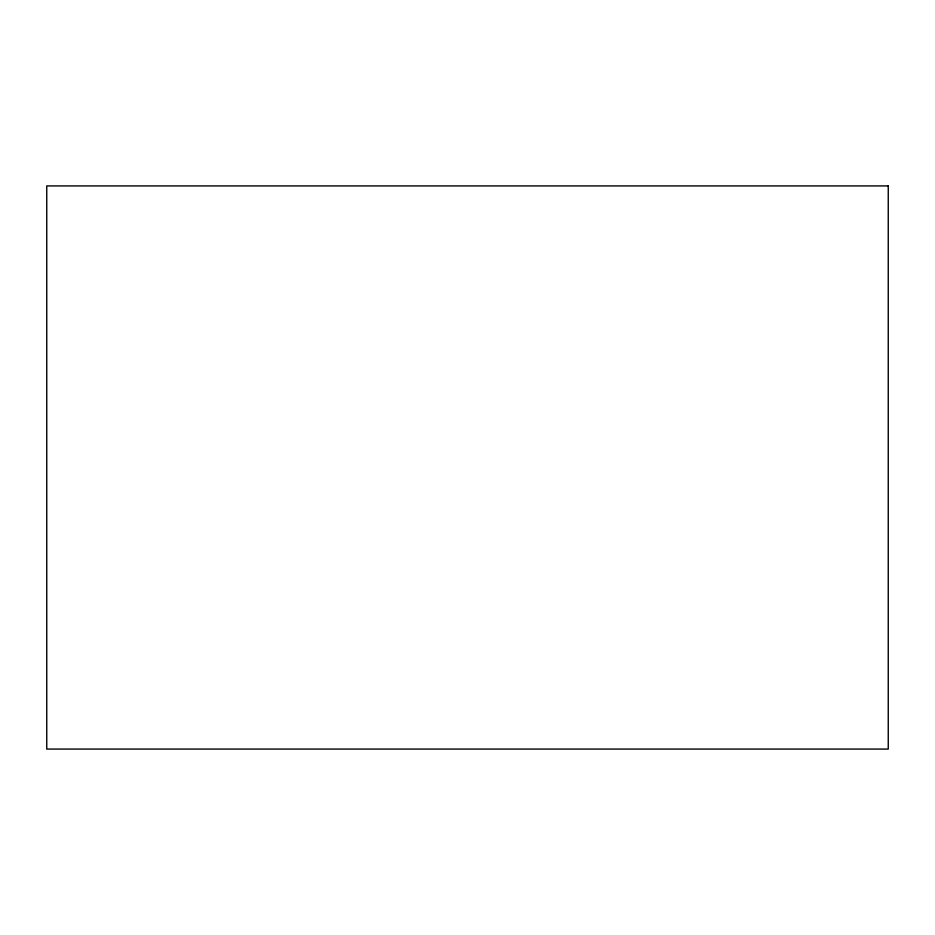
<?xml version="1.0" encoding="UTF-8"?>
<svg xmlns="http://www.w3.org/2000/svg" width="935" height="935" viewBox="0 0 935 935"><rect width="100%" height="100%" fill="white"/><g stroke="black" fill="none" stroke-linecap="round" stroke-linejoin="round"><path stroke-width="1.4" d="M888.25 185.925L46.75 185.925L46.75 749.075L888.25 749.075L888.25 185.925"/></g></svg>
